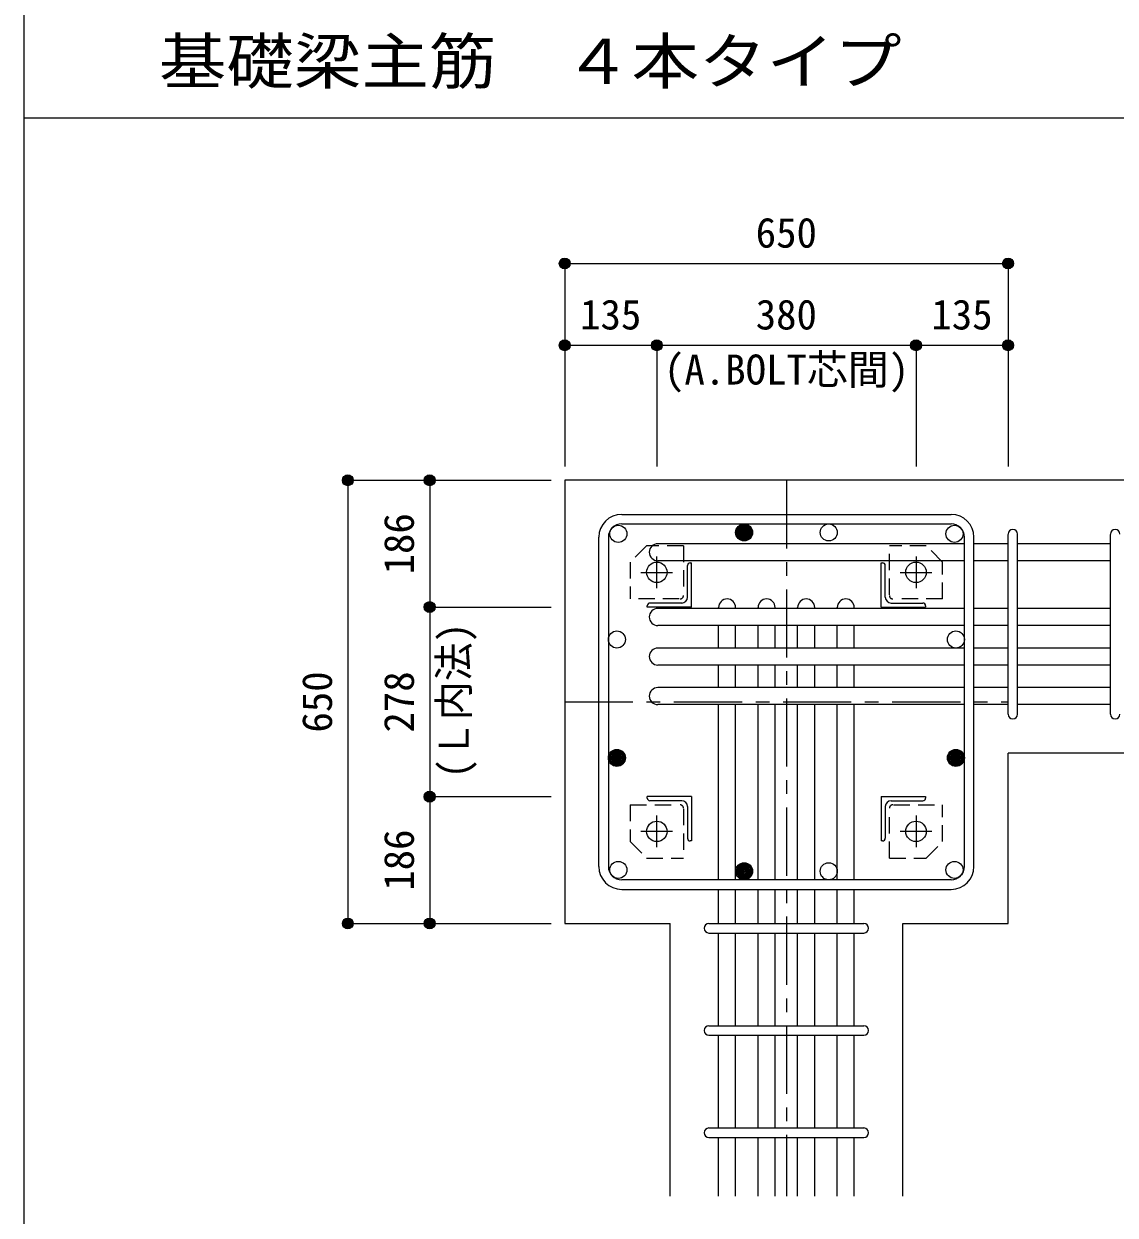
# Model space of a CAD drawing. Units: millimetres at full size, sheet at 1:20. Extents: x -3982 to 3969, y -2797 to 2801.
# Drawn here: x -3982 to -2382, y -1758 to -10 of the extents above; entities that cross this region are included whole.
import ezdxf
from ezdxf.enums import TextEntityAlignment as Align

# ---------------------------------------------------------------- set-up
doc = ezdxf.new("R2010")
doc.units = ezdxf.units.MM
doc.header["$LTSCALE"] = 20
doc.header["$PDMODE"] = 32
doc.header["$PDSIZE"] = 10
doc.linetypes.add('CHAIN1', pattern=[8, 5, -1, 1, -1])
doc.linetypes.add('DASHED1', pattern=[1.8, 1.2, -0.6])
for name, color, linetype in [('6-1_躯体線', 2, 'Continuous'), ('6-2_A.Bolt_', 4, 'Continuous'), ('6-3_柱型主筋', 4, 'Continuous'), ('6-4_フープ', 7, 'Continuous'), ('6-5_梁主筋', 7, 'Continuous'), ('6-6_S.T.P.', 7, 'Continuous'), ('6-7_文字', 7, 'Continuous'), ('6-9_プレート', 4, 'DASHED1'), ('6-D_寸法', 4, 'Continuous'), ('F-0_枠', 6, 'Continuous')]:
    doc.layers.add(name, color=color, linetype=linetype)
doc.styles.add('ＭＳ ゴシック', font='')
doc.styles.get('ＭＳ ゴシック').set_extended_font_data('MS Gothic')

msp = doc.modelspace()

# ---------------------------------------------------------------- linework, layer by layer
at = {"layer": '6-1_躯体線'}
for p, q in [((-3188.87, -679.67), (-3188.87, -1329.67)), ((-2138.87, -679.67), (-3188.87, -679.67)), ((-2138.87, -1079.67), (-2538.87, -1079.67)), ((-2538.87, -1329.67), (-2538.87, -1079.67)), ((-3188.87, -1329.67), (-3034.37, -1329.67)), ((-3034.37, -1729.67), (-3034.37, -1329.67))]:
    msp.add_line(p, q, dxfattribs=at)
msp.add_lwpolyline([(-2693.37, -1729.67), (-2693.37, -1329.67), (-2538.87, -1329.67)], dxfattribs=at)
at = {"layer": '6-2_A.Bolt_', "linetype": 'CHAIN1'}
for p, q in [((-3053.87, -837.87), (-3053.87, -791.37)), ((-2673.87, -791.37), (-2673.87, -837.87)), ((-3077.17, -814.67), (-3030.67, -814.67)), ((-2697.07, -814.67), (-2650.57, -814.67)), ((-3053.87, -1217.97), (-3053.87, -1171.47)), ((-2673.87, -1171.47), (-2673.87, -1217.97)), ((-3030.67, -1194.67), (-3077.17, -1194.67)), ((-2650.57, -1194.67), (-2697.07, -1194.67))]:
    msp.add_line(p, q, dxfattribs=at)
at = {"layer": '6-2_A.Bolt_'}
for p, q in [((-3004.87, -800.67), (-3002.87, -800.67)), ((-3002.87, -865.67), (-3002.87, -800.67)), ((-2724.87, -800.67), (-2722.87, -800.67)), ((-2724.87, -865.67), (-2724.87, -800.67)), ((-3008.87, -851.17), (-3008.87, -804.67)), ((-2718.87, -851.17), (-2718.87, -804.67)), ((-3067.87, -865.67), (-3067.87, -863.67)), ((-3002.87, -865.67), (-3067.87, -865.67)), ((-3017.37, -859.67), (-3063.87, -859.67)), ((-2724.87, -865.67), (-2659.87, -865.67)), ((-2710.37, -859.67), (-2663.87, -859.67)), ((-2659.87, -863.67), (-2659.87, -865.67)), ((-3067.87, -1145.67), (-3067.87, -1143.67)), ((-3002.87, -1143.67), (-3067.87, -1143.67)), ((-3017.37, -1149.67), (-3063.87, -1149.67)), ((-3002.87, -1143.67), (-3002.87, -1208.67)), ((-2724.87, -1143.67), (-2659.87, -1143.67)), ((-2724.87, -1143.67), (-2724.87, -1208.67)), ((-2710.37, -1149.67), (-2663.87, -1149.67)), ((-2659.87, -1143.67), (-2659.87, -1145.67)), ((-3008.87, -1158.17), (-3008.87, -1204.67)), ((-2718.87, -1158.17), (-2718.87, -1204.67)), ((-3002.87, -1208.67), (-3004.87, -1208.67)), ((-2722.87, -1208.67), (-2724.87, -1208.67))]:
    msp.add_line(p, q, dxfattribs=at)
at = {"layer": '6-2_A.Bolt_', "color": 3}
for centre in [(-3053.87, -814.67), (-2673.87, -814.67), (-3053.87, -1194.67), (-2673.87, -1194.67)]:
    msp.add_circle(centre, 15, dxfattribs=at)
at = {"layer": '6-2_A.Bolt_'}
for centre, radius, start, end in [((-3004.87, -804.67), 4, 90, 180), ((-2722.87, -804.67), 4, 0, 90), ((-3017.37, -851.17), 8.5, 270, 0), ((-2710.37, -851.17), 8.5, 180, 270), ((-3063.87, -863.67), 4, 90, 180), ((-2663.87, -863.67), 4, 0, 90), ((-3063.87, -1145.67), 4, 180, 270), ((-3017.37, -1158.17), 8.5, 0, 90), ((-2710.37, -1158.17), 8.5, 90, 180), ((-2663.87, -1145.67), 4, 270, 0), ((-3004.87, -1204.67), 4, 180, 270), ((-2722.87, -1204.67), 4, 270, 0)]:
    msp.add_arc(centre, radius, start, end, dxfattribs=at)
at = {"layer": '6-3_柱型主筋', "color": 3}
for centre in [(-3110.32, -758.22), (-2925.87, -756.17), (-2801.87, -756.17), (-2617.42, -758.22), (-3112.37, -913.17), (-2615.37, -913.17), (-3112.37, -1086.82), (-2615.37, -1086.82), (-3110.32, -1251.12), (-2617.42, -1251.12), (-2925.87, -1253.17), (-2801.87, -1253.17)]:
    msp.add_circle(centre, 12.5, dxfattribs=at)
at = {"layer": '6-3_柱型主筋'}
for centre, radius in [((-2925.87, -756.17), 12.5), ((-2925.87, -756.17), 11.25), ((-2925.87, -756.17), 10), ((-2925.87, -756.17), 8.75), ((-2925.87, -756.17), 7.5), ((-2925.87, -756.17), 6.25), ((-2925.87, -756.17), 5), ((-2925.87, -756.17), 3.75), ((-2925.87, -756.17), 2.5), ((-2925.87, -756.17), 1.25), ((-3112.37, -1086.82), 12.5), ((-3112.37, -1086.82), 11.25), ((-3112.37, -1086.82), 10), ((-3112.37, -1086.82), 8.75), ((-3112.37, -1086.82), 7.5), ((-3112.37, -1086.82), 6.25), ((-3112.37, -1086.82), 5), ((-3112.37, -1086.82), 3.75), ((-2615.37, -1086.82), 12.5), ((-2615.37, -1086.82), 11.25), ((-2615.37, -1086.82), 10), ((-2615.37, -1086.82), 8.75), ((-2615.37, -1086.82), 7.5), ((-2615.37, -1086.82), 6.25), ((-2615.37, -1086.82), 5), ((-2615.37, -1086.82), 3.75), ((-3112.37, -1086.82), 2.5), ((-3112.37, -1086.82), 1.25), ((-2615.37, -1086.82), 2.5), ((-2615.37, -1086.82), 1.25), ((-2925.87, -1253.17), 12.5), ((-2925.87, -1253.17), 11.25), ((-2925.87, -1253.17), 10), ((-2925.87, -1253.17), 8.75), ((-2925.87, -1253.17), 7.5), ((-2925.87, -1253.17), 6.25), ((-2925.87, -1253.17), 5), ((-2925.87, -1253.17), 3.75), ((-2925.87, -1253.17), 2.5), ((-2925.87, -1253.17), 1.25)]:
    msp.add_circle(centre, radius, dxfattribs=at)
at = {"layer": '6-4_フープ'}
for p, q in [((-3105.37, -729.67), (-2622.37, -729.67)), ((-3105.37, -743.67), (-2622.37, -743.67)), ((-3138.87, -1246.17), (-3138.87, -763.17)), ((-3124.87, -763.17), (-3124.87, -1246.17)), ((-2602.87, -1246.17), (-2602.87, -763.17)), ((-2588.87, -1246.17), (-2588.87, -763.17)), ((-2622.37, -1265.67), (-3105.37, -1265.67)), ((-3105.37, -1279.67), (-2622.37, -1279.67))]:
    msp.add_line(p, q, dxfattribs=at)
for centre, radius, start, end in [((-3105.37, -763.17), 33.5, 90, 180), ((-2622.37, -763.17), 33.5, 0, 90), ((-3105.37, -763.17), 19.5, 90, 180), ((-2622.37, -763.17), 19.5, 0, 90), ((-3105.37, -1246.17), 33.5, 180, 270), ((-3105.37, -1246.17), 19.5, 180, 270), ((-2622.37, -1246.17), 33.5, 270, 0), ((-2622.37, -1246.17), 19.5, 270, 0)]:
    msp.add_arc(centre, radius, start, end, dxfattribs=at)
at = {"layer": '6-5_梁主筋'}
for p, q in [((-2602.87, -772.72), (-3052.37, -772.72)), ((-2538.87, -772.72), (-2588.87, -772.72)), ((-2388.87, -772.72), (-2524.87, -772.72)), ((-2602.87, -797.72), (-3052.37, -797.72)), ((-2538.87, -797.72), (-2588.87, -797.72)), ((-2388.87, -797.72), (-2524.87, -797.72)), ((-2602.87, -867.67), (-3052.37, -867.67)), ((-2963.37, -867.67), (-2963.37, -866.17)), ((-2938.37, -867.67), (-2938.37, -866.17)), ((-2905.37, -867.67), (-2905.37, -866.17)), ((-2880.37, -867.67), (-2880.37, -866.17)), ((-2847.37, -867.67), (-2847.37, -866.17)), ((-2822.37, -867.67), (-2822.37, -866.17)), ((-2789.37, -867.67), (-2789.37, -866.17)), ((-2764.37, -867.67), (-2764.37, -866.17)), ((-2538.87, -867.67), (-2588.87, -867.67)), ((-2388.87, -867.67), (-2524.87, -867.67)), ((-2602.87, -892.67), (-3052.37, -892.67)), ((-2963.37, -925.67), (-2963.37, -892.67)), ((-2938.37, -925.67), (-2938.37, -892.67)), ((-2905.37, -925.67), (-2905.37, -892.67)), ((-2880.37, -925.67), (-2880.37, -892.67)), ((-2847.37, -925.67), (-2847.37, -892.67)), ((-2822.37, -925.67), (-2822.37, -892.67)), ((-2789.37, -925.67), (-2789.37, -892.67)), ((-2764.37, -925.67), (-2764.37, -892.67)), ((-2538.87, -892.67), (-2588.87, -892.67)), ((-2388.87, -892.67), (-2524.87, -892.67)), ((-2602.87, -925.67), (-3052.37, -925.67)), ((-2538.87, -925.67), (-2588.87, -925.67)), ((-2388.87, -925.67), (-2524.87, -925.67)), ((-2602.87, -950.67), (-3052.37, -950.67)), ((-2963.37, -983.67), (-2963.37, -950.67)), ((-2938.37, -983.67), (-2938.37, -950.67)), ((-2905.37, -983.67), (-2905.37, -950.67)), ((-2880.37, -983.67), (-2880.37, -950.67)), ((-2847.37, -983.67), (-2847.37, -950.67)), ((-2822.37, -983.67), (-2822.37, -950.67)), ((-2789.37, -983.67), (-2789.37, -950.67)), ((-2764.37, -983.67), (-2764.37, -950.67)), ((-2538.87, -950.67), (-2588.87, -950.67)), ((-2388.87, -950.67), (-2524.87, -950.67)), ((-2602.87, -983.67), (-3052.37, -983.67)), ((-2538.87, -983.67), (-2588.87, -983.67)), ((-2388.87, -983.67), (-2524.87, -983.67)), ((-2602.87, -1008.67), (-3052.37, -1008.67)), ((-2963.37, -1265.67), (-2963.37, -1008.67)), ((-2938.37, -1265.67), (-2938.37, -1008.67)), ((-2905.37, -1265.67), (-2905.37, -1008.67)), ((-2880.37, -1265.67), (-2880.37, -1008.67)), ((-2847.37, -1265.67), (-2847.37, -1008.67)), ((-2822.37, -1265.67), (-2822.37, -1008.67)), ((-2789.37, -1265.67), (-2789.37, -1008.67)), ((-2764.37, -1265.67), (-2764.37, -1008.67)), ((-2538.87, -1008.67), (-2588.87, -1008.67)), ((-2388.87, -1008.67), (-2524.87, -1008.67)), ((-2963.37, -1329.67), (-2963.37, -1279.67)), ((-2938.37, -1329.67), (-2938.37, -1279.67)), ((-2905.37, -1329.67), (-2905.37, -1279.67)), ((-2880.37, -1329.67), (-2880.37, -1279.67)), ((-2847.37, -1329.67), (-2847.37, -1279.67)), ((-2822.37, -1329.67), (-2822.37, -1279.67)), ((-2789.37, -1329.67), (-2789.37, -1279.67)), ((-2764.37, -1329.67), (-2764.37, -1279.67)), ((-2963.37, -1479.67), (-2963.37, -1343.67)), ((-2938.37, -1479.67), (-2938.37, -1343.67)), ((-2905.37, -1479.67), (-2905.37, -1343.67)), ((-2880.37, -1479.67), (-2880.37, -1343.67)), ((-2847.37, -1479.67), (-2847.37, -1343.67)), ((-2822.37, -1479.67), (-2822.37, -1343.67)), ((-2789.37, -1479.67), (-2789.37, -1343.67)), ((-2764.37, -1479.67), (-2764.37, -1343.67)), ((-2963.37, -1629.67), (-2963.37, -1493.67)), ((-2938.37, -1629.67), (-2938.37, -1493.67)), ((-2905.37, -1629.67), (-2905.37, -1493.67)), ((-2880.37, -1629.67), (-2880.37, -1493.67)), ((-2847.37, -1629.67), (-2847.37, -1493.67)), ((-2822.37, -1629.67), (-2822.37, -1493.67)), ((-2789.37, -1629.67), (-2789.37, -1493.67)), ((-2764.37, -1629.67), (-2764.37, -1493.67)), ((-2963.37, -1729.67), (-2963.37, -1643.67)), ((-2938.37, -1729.67), (-2938.37, -1643.67)), ((-2905.37, -1729.67), (-2905.37, -1643.67)), ((-2880.37, -1729.67), (-2880.37, -1643.67)), ((-2847.37, -1729.67), (-2847.37, -1643.67)), ((-2822.37, -1729.67), (-2822.37, -1643.67)), ((-2789.37, -1729.67), (-2789.37, -1643.67)), ((-2764.37, -1729.67), (-2764.37, -1643.67))]:
    msp.add_line(p, q, dxfattribs=at)
for centre, start, end in [((-3052.37, -785.22), 90, 270), ((-2950.87, -866.17), 0, 180), ((-2892.87, -866.17), 0, 180), ((-2834.87, -866.17), 0, 180), ((-2776.87, -866.17), 0, 180), ((-3052.37, -880.17), 90, 270), ((-3052.37, -938.17), 90, 270), ((-3052.37, -996.17), 90, 270)]:
    msp.add_arc(centre, 12.5, start, end, dxfattribs=at)
at = {"layer": '6-6_S.T.P.'}
for p, q in [((-2538.87, -1022.67), (-2538.87, -759.11)), ((-2524.87, -1022.67), (-2524.87, -759.11)), ((-2388.87, -1022.67), (-2388.87, -759.11)), ((-2977.37, -1329.67), (-2750.37, -1329.67)), ((-2977.37, -1343.67), (-2750.37, -1343.67)), ((-2977.37, -1479.67), (-2750.37, -1479.67)), ((-2977.37, -1493.67), (-2750.37, -1493.67)), ((-2977.37, -1629.67), (-2750.37, -1629.67)), ((-2977.37, -1643.67), (-2750.37, -1643.67))]:
    msp.add_line(p, q, dxfattribs=at)
for centre, start, end in [((-2531.87, -758.72), 0, 180), ((-2531.87, -758.72), 0, 180), ((-2531.87, -758.72), 0, 180), ((-2531.87, -758.72), 0, 180), ((-2381.87, -758.72), 0, 180), ((-2531.87, -1022.67), 180, 0), ((-2531.87, -1022.67), 180, 0), ((-2531.87, -1022.67), 180, 0), ((-2531.87, -1022.67), 180, 0), ((-2381.87, -1022.67), 180, 0), ((-2977.37, -1336.67), 90, 270), ((-2977.37, -1336.67), 90, 270), ((-2977.37, -1336.67), 90, 270), ((-2977.37, -1336.67), 90, 270), ((-2750.37, -1336.67), 270, 90), ((-2750.37, -1336.67), 270, 90), ((-2750.37, -1336.67), 270, 90), ((-2750.37, -1336.67), 270, 90), ((-2977.37, -1486.67), 90, 270), ((-2750.37, -1486.67), 270, 90), ((-2977.37, -1636.67), 90, 270), ((-2750.37, -1636.67), 270, 90)]:
    msp.add_arc(centre, 7, start, end, dxfattribs=at)
at = {"layer": '6-9_プレート'}
for p, q in [((-3068.87, -775.67), (-3092.87, -799.67)), ((-3014.87, -775.67), (-3068.87, -775.67)), ((-3014.87, -775.67), (-3014.87, -847.67)), ((-2712.87, -847.67), (-2712.87, -775.67)), ((-2658.87, -775.67), (-2712.87, -775.67)), ((-2634.87, -799.67), (-2658.87, -775.67)), ((-3092.87, -799.67), (-3092.87, -853.67)), ((-2634.87, -853.67), (-2634.87, -799.67)), ((-3020.87, -853.67), (-3092.87, -853.67)), ((-2634.87, -853.67), (-2706.87, -853.67)), ((-3092.87, -1155.67), (-3092.87, -1209.67)), ((-3092.87, -1155.67), (-3020.87, -1155.67)), ((-3014.87, -1161.67), (-3014.87, -1233.67)), ((-2712.87, -1233.67), (-2712.87, -1161.67)), ((-2706.87, -1155.67), (-2634.87, -1155.67)), ((-2634.87, -1209.67), (-2634.87, -1155.67)), ((-3092.87, -1209.67), (-3068.87, -1233.67)), ((-2658.87, -1233.67), (-2634.87, -1209.67)), ((-3068.87, -1233.67), (-3014.87, -1233.67)), ((-2712.87, -1233.67), (-2658.87, -1233.67))]:
    msp.add_line(p, q, dxfattribs=at)
for centre, start, end in [((-3019.87, -848.67), 270, 0), ((-2707.87, -848.67), 180, 270), ((-3019.87, -1160.67), 0, 90), ((-2707.87, -1160.67), 90, 180)]:
    msp.add_arc(centre, 5, start, end, dxfattribs=at)
at = {"layer": '6-D_寸法'}
for p, q in [((-3188.87, -361.65), (-3188.87, -481.65)), ((-3188.87, -361.65), (-2538.87, -361.65)), ((-2538.87, -361.65), (-2538.87, -481.65)), ((-3188.87, -481.65), (-3188.87, -659.67)), ((-3188.87, -481.65), (-3053.87, -481.65)), ((-3188.87, -481.65), (-3188.87, -659.67)), ((-3053.87, -481.65), (-3053.87, -659.67)), ((-3053.87, -481.65), (-2673.87, -481.65)), ((-2673.87, -481.65), (-2673.87, -659.67)), ((-2538.87, -481.65), (-2538.87, -659.67)), ((-3506.89, -679.67), (-3386.89, -679.67)), ((-3506.89, -679.67), (-3506.89, -1329.67)), ((-3386.89, -679.67), (-3208.87, -679.67)), ((-3386.89, -679.67), (-3208.87, -679.67)), ((-3386.89, -679.67), (-3208.87, -679.67)), ((-3386.89, -679.67), (-3386.89, -865.67)), ((-3386.89, -679.67), (-3208.87, -679.67)), ((-3386.89, -865.67), (-3386.89, -1143.67)), ((-3386.89, -865.67), (-3208.87, -865.67)), ((-3386.89, -1143.67), (-3208.87, -1143.67)), ((-3386.89, -1143.67), (-3386.89, -1329.67)), ((-3506.89, -1329.67), (-3386.89, -1329.67)), ((-3386.89, -1329.67), (-3208.87, -1329.67)), ((-3386.89, -1329.67), (-3208.87, -1329.67)), ((-3386.89, -1329.67), (-3208.87, -1329.67)), ((-3386.89, -1329.67), (-3208.87, -1329.67))]:
    msp.add_line(p, q, dxfattribs=at)
at = {"layer": '6-D_寸法', "linetype": 'CHAIN1'}
for p, q in [((-2863.87, -679.67), (-2863.87, -1729.67)), ((-3188.87, -1004.67), (-2538.87, -1004.67))]:
    msp.add_line(p, q, dxfattribs=at)
at = {"layer": '6-D_寸法'}
for points in [[(-3188.87, -361.65), (-3188.87, -481.65), (-3188.87, -659.67)], [(-2673.87, -481.65), (-2538.87, -481.65), (-2538.87, -659.67)], [(-3506.89, -1329.67), (-3386.89, -1329.67), (-3208.87, -1329.67)], [(-3506.89, -1329.67), (-3386.89, -1329.67), (-3208.87, -1329.67)]]:
    msp.add_lwpolyline(points, dxfattribs=at)
for centre, radius in [((-3188.87, -361.65), 8), ((-3188.87, -361.65), 7.2), ((-3188.87, -361.65), 6.4), ((-3188.87, -361.65), 5.6), ((-3188.87, -361.65), 4.8), ((-3188.87, -361.65), 4), ((-3188.87, -361.65), 3.2), ((-3188.87, -361.65), 2.4), ((-3188.87, -361.65), 1.6), ((-3188.87, -361.65), 0.8), ((-2538.87, -361.65), 8), ((-2538.87, -361.65), 7.2), ((-2538.87, -361.65), 6.4), ((-2538.87, -361.65), 5.6), ((-2538.87, -361.65), 4.8), ((-2538.87, -361.65), 4), ((-2538.87, -361.65), 3.2), ((-2538.87, -361.65), 2.4), ((-2538.87, -361.65), 1.6), ((-2538.87, -361.65), 0.8), ((-3188.87, -481.65), 8), ((-3188.87, -481.65), 7.2), ((-3188.87, -481.65), 6.4), ((-3188.87, -481.65), 5.6), ((-3188.87, -481.65), 4.8), ((-3188.87, -481.65), 4), ((-3188.87, -481.65), 3.2), ((-3188.87, -481.65), 2.4), ((-3188.87, -481.65), 1.6), ((-3188.87, -481.65), 0.8), ((-3053.87, -481.65), 8), ((-3053.87, -481.65), 7.2), ((-3053.87, -481.65), 6.4), ((-3053.87, -481.65), 5.6), ((-3053.87, -481.65), 4.8), ((-3053.87, -481.65), 4), ((-3053.87, -481.65), 3.2), ((-3053.87, -481.65), 2.4), ((-3053.87, -481.65), 1.6), ((-3053.87, -481.65), 0.8), ((-2673.87, -481.65), 8), ((-2673.87, -481.65), 7.2), ((-2673.87, -481.65), 6.4), ((-2673.87, -481.65), 5.6), ((-2673.87, -481.65), 4.8), ((-2673.87, -481.65), 4), ((-2673.87, -481.65), 3.2), ((-2673.87, -481.65), 2.4), ((-2673.87, -481.65), 1.6), ((-2673.87, -481.65), 0.8), ((-2538.87, -481.65), 8), ((-2538.87, -481.65), 7.2), ((-2538.87, -481.65), 6.4), ((-2538.87, -481.65), 5.6), ((-2538.87, -481.65), 4.8), ((-2538.87, -481.65), 4), ((-2538.87, -481.65), 3.2), ((-2538.87, -481.65), 2.4), ((-2538.87, -481.65), 1.6), ((-2538.87, -481.65), 0.8), ((-3506.89, -679.67), 8), ((-3506.89, -679.67), 7.2), ((-3506.89, -679.67), 6.4), ((-3506.89, -679.67), 5.6), ((-3506.89, -679.67), 4.8), ((-3506.89, -679.67), 4), ((-3506.89, -679.67), 3.2), ((-3506.89, -679.67), 2.4), ((-3506.89, -679.67), 1.6), ((-3506.89, -679.67), 0.8), ((-3386.89, -679.67), 8), ((-3386.89, -679.67), 7.2), ((-3386.89, -679.67), 6.4), ((-3386.89, -679.67), 5.6), ((-3386.89, -679.67), 4.8), ((-3386.89, -679.67), 4), ((-3386.89, -679.67), 3.2), ((-3386.89, -679.67), 2.4), ((-3386.89, -679.67), 1.6), ((-3386.89, -679.67), 0.8), ((-3386.89, -865.67), 8), ((-3386.89, -865.67), 7.2), ((-3386.89, -865.67), 6.4), ((-3386.89, -865.67), 5.6), ((-3386.89, -865.67), 4.8), ((-3386.89, -865.67), 4), ((-3386.89, -865.67), 3.2), ((-3386.89, -865.67), 2.4), ((-3386.89, -865.67), 1.6), ((-3386.89, -865.67), 0.8), ((-3386.89, -1143.67), 8), ((-3386.89, -1143.67), 7.2), ((-3386.89, -1143.67), 6.4), ((-3386.89, -1143.67), 5.6), ((-3386.89, -1143.67), 4.8), ((-3386.89, -1143.67), 4), ((-3386.89, -1143.67), 3.2), ((-3386.89, -1143.67), 2.4), ((-3386.89, -1143.67), 1.6), ((-3386.89, -1143.67), 0.8), ((-3506.89, -1329.67), 8), ((-3506.89, -1329.67), 7.2), ((-3506.89, -1329.67), 6.4), ((-3506.89, -1329.67), 5.6), ((-3506.89, -1329.67), 4.8), ((-3506.89, -1329.67), 4), ((-3506.89, -1329.67), 3.2), ((-3506.89, -1329.67), 2.4), ((-3386.89, -1329.67), 8), ((-3386.89, -1329.67), 7.2), ((-3386.89, -1329.67), 6.4), ((-3386.89, -1329.67), 5.6), ((-3386.89, -1329.67), 4.8), ((-3386.89, -1329.67), 4), ((-3386.89, -1329.67), 3.2), ((-3386.89, -1329.67), 2.4), ((-3506.89, -1329.67), 1.6), ((-3506.89, -1329.67), 0.8), ((-3386.89, -1329.67), 1.6), ((-3386.89, -1329.67), 0.8)]:
    msp.add_circle(centre, radius, dxfattribs=at)
at = {"layer": '6-D_寸法', "color": 7}
for p in [(-3188.87, -361.65), (-3188.87, -361.65), (-2538.87, -361.65), (-2538.87, -361.65), (-3188.87, -481.65), (-3188.87, -481.65), (-3053.87, -481.65), (-3053.87, -481.65), (-2673.87, -481.65), (-2673.87, -481.65), (-2538.87, -481.65), (-2538.87, -481.65), (-3506.89, -679.67), (-3506.89, -679.67), (-3386.89, -679.67), (-3386.89, -679.67), (-3386.89, -865.67), (-3386.89, -865.67), (-3386.89, -1143.67), (-3386.89, -1143.67), (-3506.89, -1329.67), (-3506.89, -1329.67), (-3386.89, -1329.67), (-3386.89, -1329.67)]:
    msp.add_point(p, dxfattribs=at)
at = {"layer": 'F-0_枠'}
msp.add_line((-3981.92, 2800.77), (-3981.92, -2796.83), dxfattribs=at)
at = {"layer": 'F-0_枠', "color": 2}
msp.add_line((-3981.92, -148.03), (2482.4, -148.03), dxfattribs=at)

# ---------------------------------------------------------------- texts
at = {"layer": '6-7_文字', "color": 2, "style": 'ＭＳ ゴシック', "width": 1.1}
msp.add_text('\u3000\u3000基礎梁主筋\u3000４本タイプ', height=65.98, dxfattribs=at).set_placement((-3981.92, -118.03), align=Align.BOTTOM_LEFT)
at = {"layer": '6-7_文字', "color": 4, "style": 'ＭＳ ゴシック'}
msp.add_text('(A.BOLT芯間)', height=43.99, dxfattribs=at).set_placement((-3043.34, -552.42), align=Align.BOTTOM_LEFT)
at = {"layer": '6-D_寸法', "style": 'ＭＳ ゴシック'}
for s, p in [('650', (-2908.87, -351.65)), ('135', (-3166.37, -471.65)), ('380', (-2908.87, -471.65)), ('135', (-2651.37, -471.65))]:
    msp.add_text(s, height=43.99, dxfattribs=at).set_placement(p, align=Align.BOTTOM_LEFT)
for s, p in [('186', (-3396.89, -817.67)), ('650', (-3516.89, -1049.67)), ('278', (-3396.89, -1049.67)), ('186', (-3396.89, -1281.67))]:
    msp.add_text(s, height=43.99, rotation=90, dxfattribs=at).set_placement(p, align=Align.BOTTOM_LEFT)
at = {"layer": '6-D_寸法', "style": 'ＭＳ ゴシック', "width": 0.95}
msp.add_text('(Ｌ内法)', height=43.99, rotation=90, dxfattribs=at).set_placement((-3316.41, -1116.77), align=Align.BOTTOM_LEFT)

doc.saveas('drawing.dxf')
